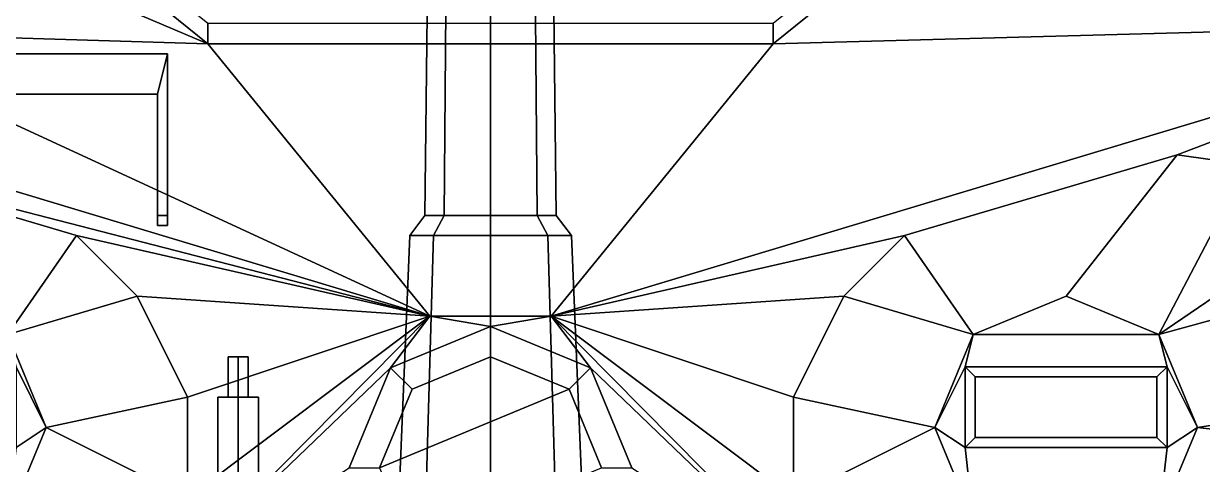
# Model space of a CAD drawing. Header units: millimetres. Extents: x -1.42 to 1.42, y -2.5 to 7.36.
# Drawn here: x -0.463 to 0.705, y 1.323 to 1.76 of the extents above; entities that cross this region are included whole.
import ezdxf

# ---------------------------------------------------------------- set-up
doc = ezdxf.new("R2010")
doc.units = ezdxf.units.MM
doc.header["$MEASUREMENT"] = 0
doc.layers.add('gun', color=1, linetype='Continuous')
doc.layers.add('sleeve', color=5, linetype='Continuous')

msp = doc.modelspace()

# ---------------------------------------------------------------- linework, layer by layer
for points in [[(0.54, 2.2, 1.1102), (0.54, 1.95, 1.2642), (1.0223, 1.7599, 1.3814), (0.9313, 2.46, 0.95)], [(-0.28, 1.76, 1.4136), (-0.54, 1.97, 1.2842), (-0.54, 1.95, 1.2642), (-0.28, 1.74, 1.3936)], [(0.54, 1.97, 1.2842), (0.28, 1.76, 1.4136), (0.28, 1.74, 1.3936), (0.54, 1.95, 1.2642)], [(-0.5595, 1.8587, 1.3205), (-0.28, 1.74, 1.3936), (-0.28, 1.74, 1.3936), (-0.54, 1.95, 1.2642)], [(0.54, 1.95, 1.2642), (0.28, 1.74, 1.3936), (0.28, 1.74, 1.3936), (1.0223, 1.7599, 1.3814)], [(0.71, 1.94, 0.47), (0.83, -1.89, 0.47), (-0.83, -1.89, 0.47), (-0.71, 1.94, 0.47)], [(-0.67, 1.7516, 1.3865), (-0.28, 1.74, 1.3936), (-0.28, 1.74, 1.3936), (-0.5595, 1.8587, 1.3205)], [(-1.0223, 1.7599, 1.3814), (-0.06, 1.47, 1.56), (-0.06, 1.47, 1.56), (-0.67, 1.7516, 1.3865)], [(-0.06, 1.47, 1.56), (-1.0223, 1.7599, 1.3814), (-1.0223, 1.7599, 1.3814), (-0.68, 1.63, 1.4486)], [(-0.67, 1.7516, 1.3865), (-0.06, 1.47, 1.56), (-0.06, 1.47, 1.56), (-0.28, 1.74, 1.3936)], [(0.28, 1.76, 1.4136), (-0.28, 1.76, 1.4136), (-0.28, 1.74, 1.3936), (0.28, 1.74, 1.3936)], [(0.28, 1.74, 1.3936), (0.06, 1.47, 1.56), (0.06, 1.47, 1.56), (1.0223, 1.7599, 1.3814)], [(0.68, 1.63, 1.4486), (1.0223, 1.7599, 1.3814), (0.06, 1.47, 1.56), (0.41, 1.55, 1.4986)], [(0.75, 1.62, 1.4399), (1.0223, 1.7599, 1.3814), (1.0223, 1.7599, 1.3814), (0.68, 1.63, 1.4486)], [(-0.28, 1.74, 1.3936), (-0.06, 1.47, 1.56), (0.06, 1.47, 1.56), (0.28, 1.74, 1.3936)], [(-0.32, 1.73, 1.46), (-0.96, 1.73, 1.46), (-0.95, 1.69, 1.4825), (-0.33, 1.69, 1.4825)], [(-0.32, 1.73, 1.4), (-0.96, 1.73, 1.4), (-0.96, 1.73, 1.46), (-0.32, 1.73, 1.46)], [(-0.32, 1.57, 1.55), (-0.32, 1.73, 1.46), (-0.33, 1.69, 1.4825), (-0.33, 1.57, 1.55)], [(-0.32, 1.57, 1.5), (-0.32, 1.73, 1.4), (-0.32, 1.73, 1.46), (-0.32, 1.57, 1.55)], [(-0.33, 1.69, 1.4825), (-0.95, 1.69, 1.4825), (-0.95, 1.69, 1.425), (-0.33, 1.69, 1.425)], [(-0.33, 1.57, 1.55), (-0.33, 1.69, 1.4825), (-0.33, 1.69, 1.425), (-0.33, 1.57, 1.5)], [(-0.41, 1.55, 1.5186), (-0.41, 1.55, 1.4986), (-0.68, 1.63, 1.4486), (-0.68, 1.63, 1.4686)], [(-0.41, 1.55, 1.4986), (-0.06, 1.47, 1.56), (-0.06, 1.47, 1.56), (-0.68, 1.63, 1.4486)], [(-0.4781, 1.4519, 1.55), (-0.41, 1.55, 1.5186), (-0.68, 1.63, 1.4686), (-0.57, 1.49, 1.53)], [(0.68, 1.63, 1.4686), (0.68, 1.63, 1.4486), (0.41, 1.55, 1.4986), (0.41, 1.55, 1.5186)], [(0.68, 1.63, 1.4686), (0.41, 1.55, 1.5186), (0.4781, 1.4519, 1.55), (0.57, 1.49, 1.55)], [(0.6619, 1.4519, 1.53), (0.75, 1.62, 1.4599), (0.68, 1.63, 1.4686), (0.57, 1.49, 1.55)], [(0.75, 1.62, 1.4599), (0.75, 1.62, 1.4399), (0.68, 1.63, 1.4486), (0.68, 1.63, 1.4686)], [(0.6619, 1.4519, 1.53), (0.85, 1.58, 1.4511), (0.75, 1.62, 1.4599), (0.6619, 1.4519, 1.53)], [(0.6619, 1.4519, 1.53), (0.91, 1.52, 1.4508), (0.85, 1.58, 1.4511), (0.6619, 1.4519, 1.53)], [(-0.33, 1.56, 1.52), (-0.33, 1.57, 1.53), (-0.33, 1.57, 1.48), (-0.33, 1.56, 1.52)], [(-0.32, 1.56, 1.52), (-0.32, 1.57, 1.53), (-0.33, 1.57, 1.53), (-0.33, 1.56, 1.52)], [(-0.32, 1.57, 1.48), (-0.32, 1.56, 1.52), (-0.33, 1.56, 1.52), (-0.33, 1.57, 1.48)], [(-0.32, 1.57, 1.53), (-0.32, 1.57, 1.53), (-0.32, 1.56, 1.52), (-0.32, 1.57, 1.48)], [(-0.4781, 1.4519, 1.55), (-0.35, 1.49, 1.5355), (-0.41, 1.55, 1.5186), (-0.4781, 1.4519, 1.55)], [(-0.35, 1.49, 1.5355), (-0.35, 1.49, 1.5155), (-0.41, 1.55, 1.4986), (-0.41, 1.55, 1.5186)], [(-0.35, 1.49, 1.5155), (-0.06, 1.47, 1.56), (-0.06, 1.47, 1.56), (-0.41, 1.55, 1.4986)], [(0.41, 1.55, 1.4986), (0.06, 1.47, 1.56), (0.06, 1.47, 1.56), (0.35, 1.49, 1.5155)], [(0.41, 1.55, 1.5186), (0.41, 1.55, 1.4986), (0.35, 1.49, 1.5155), (0.35, 1.49, 1.5355)], [(0.41, 1.55, 1.5186), (0.35, 1.49, 1.5355), (0.4781, 1.4519, 1.55)], [(0.7, 1.36, 1.53), (0.96, 1.4, 1.4602), (0.91, 1.52, 1.4508), (0.6619, 1.4519, 1.53)], [(-0.3, 1.39, 1.5565), (-0.35, 1.49, 1.5355), (-0.4781, 1.4519, 1.55), (-0.44, 1.36, 1.55)], [(-0.3, 1.39, 1.5565), (-0.3, 1.39, 1.5365), (-0.35, 1.49, 1.5155), (-0.35, 1.49, 1.5355)], [(-0.3, 1.39, 1.5365), (-0.06, 1.47, 1.56), (-0.06, 1.47, 1.56), (-0.35, 1.49, 1.5155)], [(0.35, 1.49, 1.5155), (0.06, 1.47, 1.56), (0.06, 1.47, 1.56), (0.3, 1.39, 1.5365)], [(0.35, 1.49, 1.5355), (0.35, 1.49, 1.5155), (0.3, 1.39, 1.5365), (0.3, 1.39, 1.5565)], [(0.35, 1.49, 1.5355), (0.3, 1.39, 1.5565), (0.44, 1.36, 1.55), (0.4781, 1.4519, 1.55)], [(0.6619, 1.4519, 1.55), (0.57, 1.49, 1.55), (0.57, 1.49, 1.55), (0.4781, 1.4519, 1.55)], [(0.6619, 1.4519, 1.53), (0.57, 1.49, 1.55), (0.57, 1.49, 1.55), (0.6619, 1.4519, 1.55)], [(-0.06, 1.47, 1.56), (-0.3, 1.29, 1.5504), (-0.3314, 1.1959, 1.56), (-0.06, 1.47, 1.56)], [(-0.06, 1.47, 1.56), (-0.06, 1.47, 1.56), (-0.3314, 1.1959, 1.56), (-0.099, 1.419, 1.56)], [(-0.06, 1.47, 1.56), (-0.3, 1.39, 1.5365), (-0.3, 1.29, 1.5504), (-0.06, 1.47, 1.56)], [(-0.06, 1.47, 1.56), (-0.06, 1.47, 1.56), (-0.099, 1.419, 1.56), (0, 1.46, 1.56)], [(0, 1.46, 1.56), (-0.099, 1.419, 1.56), (-0.099, 1.419, 1.59), (0, 1.46, 1.59)], [(0, 1.46, 1.59), (-0.099, 1.419, 1.59), (-0.0778, 1.3978, 1.61), (0, 1.43, 1.61)], [(0.06, 1.47, 1.56), (-0.06, 1.47, 1.56), (0, 1.46, 1.56), (0.06, 1.47, 1.56)], [(0.06, 1.47, 1.56), (0.06, 1.47, 1.56), (0, 1.46, 1.56), (0.099, 1.419, 1.56)], [(0.099, 1.419, 1.56), (0, 1.46, 1.56), (0, 1.46, 1.59), (0.099, 1.419, 1.59)], [(0.099, 1.419, 1.59), (0, 1.46, 1.59), (0, 1.43, 1.61), (0.0778, 1.3978, 1.61)], [(0.06, 1.47, 1.56), (0.06, 1.47, 1.56), (0.099, 1.419, 1.56), (0.3314, 1.1959, 1.56)], [(0.3, 1.29, 1.5504), (0.06, 1.47, 1.56), (0.06, 1.47, 1.56), (0.3314, 1.1959, 1.56)], [(0.3, 1.39, 1.5365), (0.06, 1.47, 1.56), (0.06, 1.47, 1.56), (0.3, 1.29, 1.5504)], [(-0.47, 1.42, 1.55), (-0.44, 1.36, 1.55), (-0.44, 1.36, 1.55), (-0.4781, 1.4519, 1.55)], [(0.44, 1.36, 1.55), (0.44, 1.36, 1.55), (0.47, 1.42, 1.55), (0.4781, 1.4519, 1.55)], [(0.67, 1.42, 1.55), (0.6619, 1.4519, 1.55), (0.4781, 1.4519, 1.55), (0.47, 1.42, 1.55)], [(0.7, 1.36, 1.53), (0.6619, 1.4519, 1.53), (0.6619, 1.4519, 1.55), (0.7, 1.36, 1.55)], [(0.67, 1.42, 1.55), (0.7, 1.36, 1.55), (0.7, 1.36, 1.55), (0.6619, 1.4519, 1.55)], [(0, 1.43, 1.61), (-0.0778, 1.3978, 1.61), (-0.11, 1.32, 1.61), (0.0778, 1.3978, 1.61)], [(-0.47, 1.34, 1.55), (-0.44, 1.36, 1.55), (-0.44, 1.36, 1.55), (-0.47, 1.42, 1.55)], [(-0.3314, 1.1959, 1.56), (-0.3314, 1.1959, 1.56), (-0.14, 1.32, 1.56), (-0.099, 1.419, 1.56)], [(-0.099, 1.419, 1.56), (-0.14, 1.32, 1.56), (-0.14, 1.32, 1.59), (-0.099, 1.419, 1.59)], [(-0.099, 1.419, 1.59), (-0.14, 1.32, 1.59), (-0.11, 1.32, 1.61), (-0.0778, 1.3978, 1.61)], [(0.14, 1.32, 1.59), (0.099, 1.419, 1.59), (0.0778, 1.3978, 1.61), (0.11, 1.32, 1.61)], [(0.14, 1.32, 1.56), (0.099, 1.419, 1.56), (0.099, 1.419, 1.59), (0.14, 1.32, 1.59)], [(0.3314, 1.1959, 1.56), (0.3314, 1.1959, 1.56), (0.099, 1.419, 1.56), (0.14, 1.32, 1.56)], [(0.44, 1.36, 1.55), (0.44, 1.36, 1.55), (0.47, 1.34, 1.55), (0.47, 1.42, 1.55)], [(0.47, 1.42, 1.55), (0.47, 1.34, 1.55), (0.48, 1.35, 1.58), (0.48, 1.41, 1.58)], [(0.66, 1.41, 1.58), (0.67, 1.42, 1.55), (0.47, 1.42, 1.55), (0.48, 1.41, 1.58)], [(0.66, 1.35, 1.58), (0.67, 1.34, 1.55), (0.67, 1.42, 1.55), (0.66, 1.41, 1.58)], [(0.67, 1.34, 1.55), (0.7, 1.36, 1.55), (0.7, 1.36, 1.55), (0.67, 1.42, 1.55)], [(0.48, 1.41, 1.58), (0.48, 1.35, 1.58), (0.66, 1.35, 1.58), (0.66, 1.41, 1.58)], [(-0.3, 1.29, 1.5704), (-0.3, 1.39, 1.5565), (-0.44, 1.36, 1.55)], [(-0.3, 1.29, 1.5704), (-0.3, 1.29, 1.5504), (-0.3, 1.39, 1.5365), (-0.3, 1.39, 1.5565)], [(0.0778, 1.3978, 1.61), (-0.11, 1.32, 1.61), (-0.0778, 1.2422, 1.61), (0.11, 1.32, 1.61)], [(0.3, 1.39, 1.5565), (0.3, 1.39, 1.5365), (0.3, 1.29, 1.5504), (0.3, 1.29, 1.5704)], [(0.3, 1.39, 1.5565), (0.3, 1.29, 1.5704), (0.44, 1.36, 1.55)], [(0.7, 1.36, 1.53), (0.96, 1.33, 1.4699), (0.96, 1.4, 1.4602), (0.7, 1.36, 1.53)], [(-0.3314, 1.1959, 1.58), (-0.3, 1.29, 1.5704), (-0.44, 1.36, 1.55), (-0.4781, 1.2681, 1.55)], [(-0.4781, 1.2681, 1.55), (-0.44, 1.36, 1.55), (-0.44, 1.36, 1.55), (-0.47, 1.34, 1.55)], [(0.3, 1.29, 1.5704), (0.3314, 1.1959, 1.58), (0.4781, 1.2681, 1.55), (0.44, 1.36, 1.55)], [(0.44, 1.36, 1.55), (0.44, 1.36, 1.55), (0.4781, 1.2681, 1.55), (0.47, 1.34, 1.55)], [(0.6619, 1.2681, 1.53), (0.7, 1.36, 1.53), (0.7, 1.36, 1.55), (0.6619, 1.2681, 1.55)], [(0.6619, 1.2681, 1.53), (0.92, 1.21, 1.4922), (0.96, 1.33, 1.4699), (0.7, 1.36, 1.53)], [(0.6619, 1.2681, 1.55), (0.7, 1.36, 1.55), (0.7, 1.36, 1.55), (0.67, 1.34, 1.55)], [(0.48, 1.35, 1.58), (0.47, 1.34, 1.55), (0.67, 1.34, 1.55), (0.66, 1.35, 1.58)], [(0.47, 1.34, 1.55), (0.4781, 1.2681, 1.55), (0.6619, 1.2681, 1.55), (0.67, 1.34, 1.55)]]:
    msp.add_3dface(points)
at = {"layer": 'gun'}
for points in [[(-0.046, 1.57, 1.834), (-0.065, 1.57, 1.88), (-0.05, 2.88, 1.88), (-0.0354, 2.88, 1.8446)], [(-0.065, 1.57, 1.88), (-0.046, 1.57, 1.926), (-0.0354, 2.88, 1.9154), (-0.05, 2.88, 1.88)], [(0, 1.57, 1.815), (-0.046, 1.57, 1.834), (-0.0354, 2.88, 1.8446), (0, 2.88, 1.83)], [(-0.046, 1.57, 1.926), (0, 1.57, 1.945), (0, 2.88, 1.93), (-0.0354, 2.88, 1.9154)], [(0.046, 1.57, 1.834), (0, 1.57, 1.815), (0, 2.88, 1.83), (0.0354, 2.88, 1.8446)], [(0, 1.57, 1.945), (0.046, 1.57, 1.926), (0.0354, 2.88, 1.9154), (0, 2.88, 1.93)], [(0.065, 1.57, 1.88), (0.046, 1.57, 1.834), (0.0354, 2.88, 1.8446), (0.05, 2.88, 1.88)], [(0.046, 1.57, 1.926), (0.065, 1.57, 1.88), (0.05, 2.88, 1.88), (0.0354, 2.88, 1.9154)], [(-0.25, 1.43, 1.81), (-0.26, 1.43, 1.8), (-0.26, 1.39, 1.8), (-0.25, 1.39, 1.81)], [(-0.26, 1.43, 1.8), (-0.25, 1.43, 1.79), (-0.25, 1.39, 1.79), (-0.26, 1.39, 1.8)], [(-0.24, 1.43, 1.8), (-0.25, 1.43, 1.79), (-0.26, 1.43, 1.8), (-0.25, 1.43, 1.81)], [(-0.24, 1.43, 1.8), (-0.25, 1.43, 1.81), (-0.25, 1.39, 1.81), (-0.24, 1.39, 1.8)], [(-0.25, 1.43, 1.79), (-0.24, 1.43, 1.8), (-0.24, 1.39, 1.8), (-0.25, 1.39, 1.79)], [(-0.25, 1.39, 1.82), (-0.27, 1.39, 1.8), (-0.27, 1.24, 1.8), (-0.25, 1.24, 1.82)], [(-0.27, 1.39, 1.8), (-0.25, 1.39, 1.78), (-0.25, 1.24, 1.78), (-0.27, 1.24, 1.8)], [(-0.25, 1.39, 1.81), (-0.26, 1.39, 1.8), (-0.27, 1.39, 1.8), (-0.25, 1.39, 1.82)], [(-0.26, 1.39, 1.8), (-0.25, 1.39, 1.79), (-0.25, 1.39, 1.78), (-0.27, 1.39, 1.8)], [(-0.23, 1.39, 1.8), (-0.25, 1.39, 1.82), (-0.25, 1.24, 1.82), (-0.23, 1.24, 1.8)], [(-0.25, 1.39, 1.78), (-0.23, 1.39, 1.8), (-0.23, 1.24, 1.8), (-0.25, 1.24, 1.78)], [(-0.25, 1.39, 1.79), (-0.24, 1.39, 1.8), (-0.23, 1.39, 1.8), (-0.25, 1.39, 1.78)], [(-0.24, 1.39, 1.8), (-0.25, 1.39, 1.81), (-0.25, 1.39, 1.82), (-0.23, 1.39, 1.8)]]:
    msp.add_3dface(points, dxfattribs=at)
at = {"layer": 'sleeve'}
for points in [[(-0.0566, 1.55, 1.8234), (-0.08, 1.55, 1.88), (-0.065, 1.57, 1.88), (-0.046, 1.57, 1.834)], [(-0.08, 1.55, 1.88), (-0.0566, 1.55, 1.9366), (-0.046, 1.57, 1.926), (-0.065, 1.57, 1.88)], [(0, 1.55, 1.8), (-0.0566, 1.55, 1.8234), (-0.046, 1.57, 1.834), (0, 1.57, 1.815)], [(-0.0566, 1.55, 1.9366), (0, 1.55, 1.96), (0, 1.57, 1.945), (-0.046, 1.57, 1.926)], [(0.0566, 1.55, 1.8234), (0, 1.55, 1.8), (0, 1.57, 1.815), (0.046, 1.57, 1.834)], [(0, 1.55, 1.96), (0.0566, 1.55, 1.9366), (0.046, 1.57, 1.926), (0, 1.57, 1.945)], [(0.08, 1.55, 1.88), (0.0566, 1.55, 1.8234), (0.046, 1.57, 1.834), (0.065, 1.57, 1.88)], [(0.0566, 1.55, 1.9366), (0.08, 1.55, 1.88), (0.065, 1.57, 1.88), (0.046, 1.57, 1.926)], [(-0.0636, 1.31, 1.8164), (-0.09, 1.31, 1.88), (-0.08, 1.55, 1.88), (-0.0566, 1.55, 1.8234)], [(-0.09, 1.31, 1.88), (-0.0636, 1.31, 1.9436), (-0.0566, 1.55, 1.9366), (-0.08, 1.55, 1.88)], [(0, 1.31, 1.79), (-0.0636, 1.31, 1.8164), (-0.0566, 1.55, 1.8234), (0, 1.55, 1.8)], [(-0.0636, 1.31, 1.9436), (0, 1.31, 1.97), (0, 1.55, 1.96), (-0.0566, 1.55, 1.9366)], [(0.0636, 1.31, 1.8164), (0, 1.31, 1.79), (0, 1.55, 1.8), (0.0566, 1.55, 1.8234)], [(0, 1.31, 1.97), (0.0636, 1.31, 1.9436), (0.0566, 1.55, 1.9366), (0, 1.55, 1.96)], [(0.09, 1.31, 1.88), (0.0636, 1.31, 1.8164), (0.0566, 1.55, 1.8234), (0.08, 1.55, 1.88)], [(0.0636, 1.31, 1.9436), (0.09, 1.31, 1.88), (0.08, 1.55, 1.88), (0.0566, 1.55, 1.9366)]]:
    msp.add_3dface(points, dxfattribs=at)

doc.saveas('drawing.dxf')
